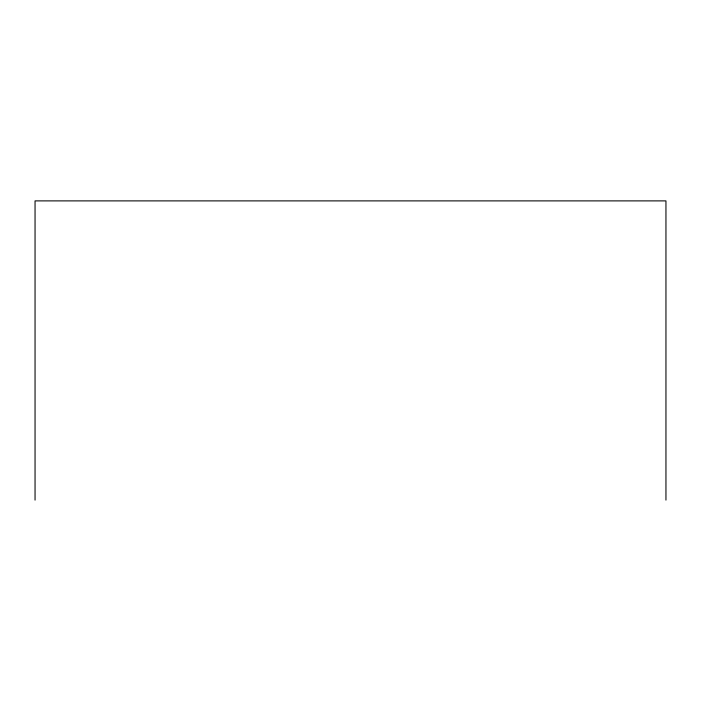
<?xml version="1.0" encoding="UTF-8"?>
<svg xmlns="http://www.w3.org/2000/svg" width="701" height="701" viewBox="0 0 701 701"><rect width="100%" height="100%" fill="white"/><g stroke="black" fill="none" stroke-linecap="round" stroke-linejoin="round"><path stroke-width="1.05" d="M665.95 500.111L665.95 200.889L35.05 200.889L35.05 500.111"/></g></svg>
